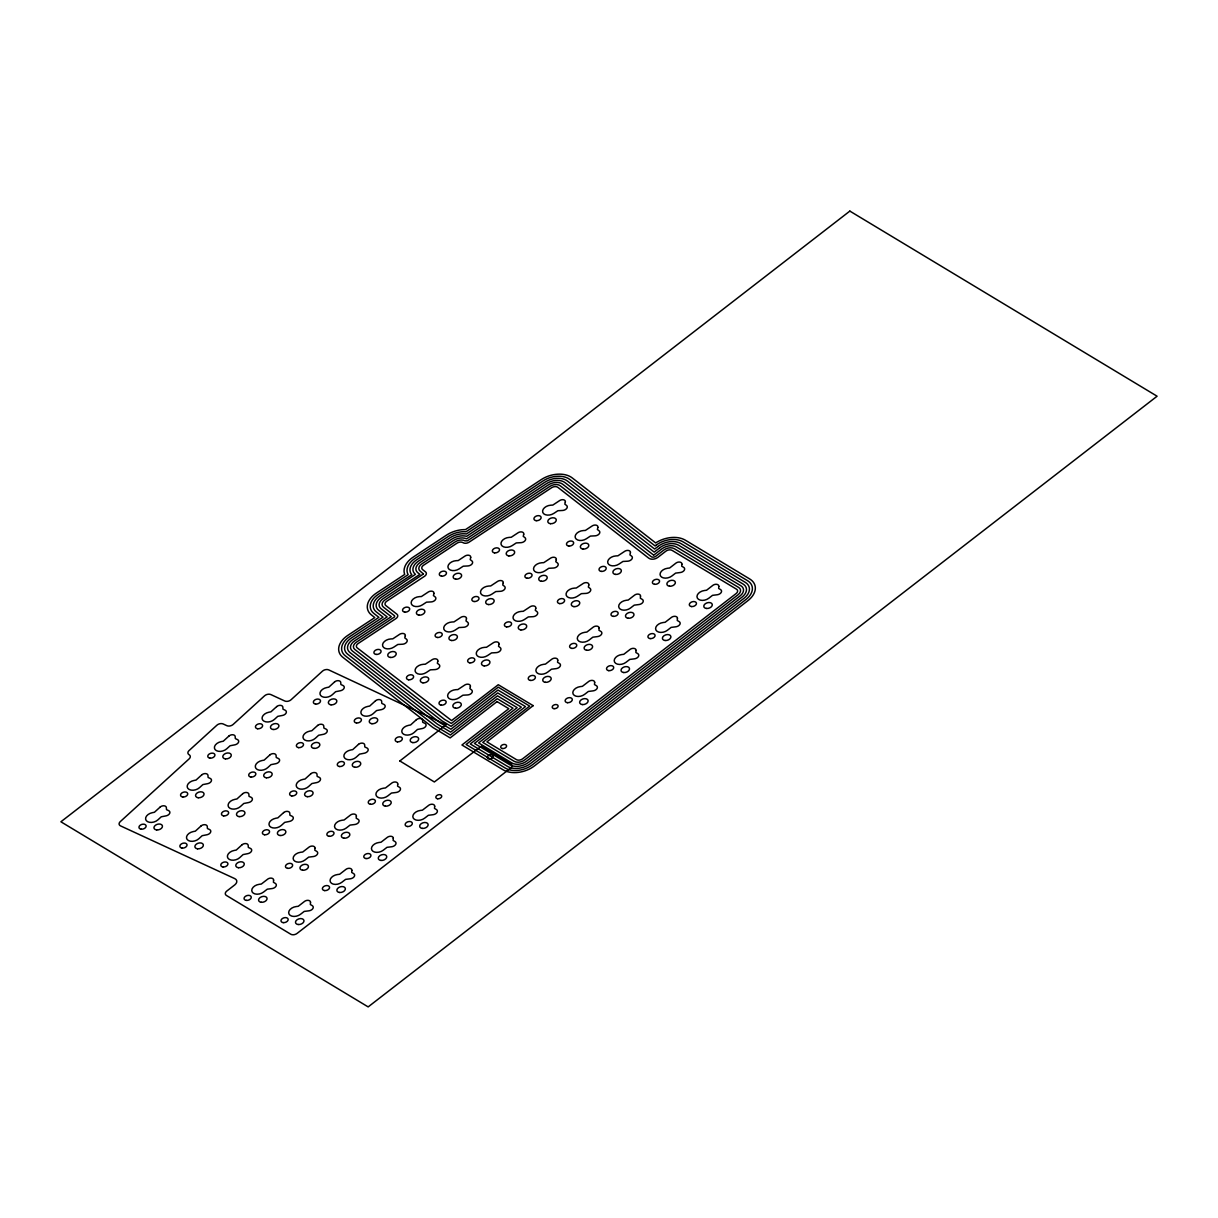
<?xml version="1.0" encoding="UTF-8"?>
<svg xmlns="http://www.w3.org/2000/svg" width="1218" height="1218" viewBox="0 0 1218 1218"><rect width="100%" height="100%" fill="white"/><g stroke="black" fill="none" stroke-linecap="round" stroke-linejoin="round"><path stroke-width="1.5" d="M653.899 555.043L661.892 548.846A10.597 6.912 -16.5 0 1 676.508 546.989L740.925 585.797A10.566 6.897 -16.5 0 1 740.087 595.906L526.557 761.189A10.566 6.897 -16.5 0 1 511.971 763.016L478.598 742.904L525.491 706.607L497.995 690.043L451.102 726.339L442.088 720.919L352.413 651.021A10.566 6.897 -16.5 0 1 354.727 640.79L391.267 616.673L381.051 608.711A10.566 6.897 -16.5 0 1 383.35 598.48L419.906 574.363L417.82 572.749A10.566 6.897 -16.5 0 1 420.119 562.518L453.568 540.457A10.566 6.882 -16.5 0 1 466.601 538.828L548.222 484.977A10.566 6.897 -16.5 0 1 562.64 484.185L653.548 555.043M423.438 573.967L385.086 599.835A7.552 4.918 -16.5 0 0 383.442 607.143L394.586 615.836L394.586 616.887L356.448 642.13A7.552 4.918 -16.5 0 0 354.803 649.453L444.387 719.275L451.345 723.462L498.238 687.165L529.647 706.09L482.754 742.386L514.179 761.311A7.552 4.918 -16.5 0 0 524.593 760.017L738.123 594.719A7.552 4.918 -16.5 0 0 738.732 587.502L674.315 548.694A7.582 4.933 -16.5 0 0 663.856 550.034L655.802 556.276A3.273 2.131 -16.5 0 1 651.143 556.596L560.25 485.769A7.552 4.918 -16.5 0 0 549.957 486.332L467.301 540.853L465.002 540.838A7.536 4.918 -16.5 0 0 455.304 541.797L421.854 563.858A7.552 4.918 -16.5 0 0 420.21 571.181L423.438 573.967M273.593 880.233L273.426 882.258L275.238 883.339A4.202 2.74 -16.5 0 1 275.907 886.369A4.202 2.74 -16.5 0 1 271.873 888.592L267.29 889.17L263.56 892.063A7.262 4.735 -16.5 0 1 252.141 891.911A7.262 4.735 -16.5 0 1 259.251 884.314L261.322 884.055L267.716 879.122A3.684 2.406 -16.5 0 1 271.66 878.178A3.684 2.406 -16.5 0 1 273.593 880.233M310.514 902.477L310.346 904.502L312.158 905.583A4.202 2.74 -16.5 0 1 312.813 908.613A4.202 2.74 -16.5 0 1 308.793 910.836L304.211 911.414L300.465 914.307A7.262 4.735 -16.5 0 1 289.062 914.155A7.262 4.735 -16.5 0 1 296.157 906.557L298.243 906.299L304.622 901.35A3.684 2.406 -16.5 0 1 308.58 900.422A3.684 2.406 -16.5 0 1 310.514 902.477M314.99 848.2L314.823 850.225L316.619 851.306A4.202 2.74 -16.5 0 1 317.289 854.336A4.202 2.74 -16.5 0 1 313.27 856.558L308.687 857.137L304.942 860.03A7.262 4.735 -16.5 0 1 293.538 859.878A7.262 4.735 -16.5 0 1 300.633 852.28L302.719 852.021L309.098 847.073A3.684 2.406 -16.5 0 1 313.056 846.145A3.684 2.406 -16.5 0 1 314.99 848.2M351.895 870.444L351.728 872.469L353.54 873.55A4.202 2.74 -16.5 0 1 354.21 876.579A4.202 2.74 -16.5 0 1 350.175 878.802L345.608 879.366L341.862 882.274A7.262 4.735 -16.5 0 1 330.443 882.121A7.262 4.735 -16.5 0 1 337.553 874.524L339.639 874.265L346.019 869.317A3.684 2.406 -16.5 0 1 349.962 868.388A3.684 2.406 -16.5 0 1 351.895 870.444M356.372 816.167L356.204 818.191L358.016 819.272A4.202 2.74 -16.5 0 1 358.671 822.302A4.202 2.74 -16.5 0 1 354.651 824.525L350.068 825.088L346.323 827.996A7.262 4.735 -16.5 0 1 334.92 827.844A7.262 4.735 -16.5 0 1 342.014 820.247L344.1 819.988L350.479 815.04A3.684 2.406 -16.5 0 1 354.438 814.111A3.684 2.406 -16.5 0 1 356.372 816.167M393.292 838.41L393.125 840.42L394.921 841.516A4.202 2.74 -16.5 0 1 395.591 844.531A4.202 2.74 -16.5 0 1 391.572 846.769L386.989 847.332L383.244 850.24A7.262 4.735 -16.5 0 1 371.84 850.088A7.262 4.735 -16.5 0 1 378.935 842.491L381.021 842.232L387.4 837.284A3.684 2.406 -16.5 0 1 391.359 836.355A3.684 2.406 -16.5 0 1 393.292 838.41M397.753 784.133L397.586 786.143L399.397 787.239A4.202 2.74 -16.5 0 1 400.067 790.254A4.202 2.74 -16.5 0 1 396.033 792.492L391.45 793.055L387.72 795.963A7.262 4.735 -16.5 0 1 376.301 795.811A7.262 4.735 -16.5 0 1 383.411 788.213L385.482 787.955L391.876 783.007A3.684 2.406 -16.5 0 1 395.82 782.063A3.684 2.406 -16.5 0 1 397.753 784.133M399.854 760.961L434.354 781.971L481.475 746.086L510.936 763.823A4.537 2.954 -16.5 0 1 510.57 768.162L297.04 933.445A4.537 2.954 -16.5 0 1 290.798 934.236L226.381 895.428A4.552 2.969 -16.5 0 1 226.776 891.074L234.891 884.786A6.288 4.096 -16.5 0 0 234.754 878.62L120.521 825.88A4.537 2.954 -16.5 0 1 120.247 821.648L189.155 758.844A4.537 2.954 -16.5 0 0 189.201 754.795L188.942 754.612A4.537 2.954 -16.5 0 1 189.034 750.592L216.926 725.182A4.537 2.954 -16.5 0 1 223.168 723.964L226.868 725.684A4.537 2.954 -16.5 0 0 233.125 724.466L264.595 695.783A4.537 2.954 -16.5 0 1 270.838 694.564L284.768 701.005A4.537 2.954 -16.5 0 0 291.026 699.787L322.496 671.118A4.537 2.954 -16.5 0 1 328.738 669.9L446.138 724.786L399.854 760.961M434.674 806.362L434.506 808.387L436.318 809.483A4.202 2.74 -16.5 0 1 436.973 812.497A4.202 2.74 -16.5 0 1 432.953 814.72L428.371 815.299L424.625 818.191A7.262 4.735 -16.5 0 1 413.222 818.054A7.262 4.735 -16.5 0 1 420.317 810.442L422.402 810.183L428.797 805.25A3.684 2.406 -16.5 0 1 432.74 804.306A3.684 2.406 -16.5 0 1 434.674 806.362M533.21 705.603L486.926 741.869L516.386 759.606A4.537 2.954 -16.5 0 0 522.629 758.829L736.159 593.531A4.537 2.954 -16.5 0 0 736.525 589.207L672.123 550.399A4.552 2.969 -16.5 0 0 665.835 551.206L657.72 557.479A6.288 4.096 -16.5 0 1 648.752 558.164L557.859 487.337A4.537 2.954 -16.5 0 0 551.678 487.672L469.037 542.193A4.537 2.954 -16.5 0 1 463.144 542.741L462.855 542.573A4.537 2.954 -16.5 0 0 457.024 543.152L423.59 565.213A4.537 2.954 -16.5 0 0 422.6 569.598L425.539 571.897A4.537 2.954 -16.5 0 1 424.549 576.281L386.822 601.174A4.537 2.954 -16.5 0 0 385.832 605.559L396.916 614.192A4.537 2.954 -16.5 0 1 395.926 618.592L358.183 643.485A4.537 2.954 -16.5 0 0 357.194 647.869L451.574 720.569L498.269 684.729L533.21 705.679M557.737 660.278L557.585 662.303L559.382 663.399A4.202 2.74 -16.5 0 1 560.052 666.413A4.202 2.74 -16.5 0 1 556.032 668.636L551.449 669.215L547.704 672.108A7.262 4.735 -16.5 0 1 536.285 671.971A7.262 4.735 -16.5 0 1 543.395 664.373L545.481 664.099L551.861 659.166A3.684 2.406 -16.5 0 1 555.819 658.222A3.684 2.406 -16.5 0 1 557.737 660.278M594.658 682.522L594.491 684.546L596.302 685.627A4.202 2.74 -16.5 0 1 596.972 688.657A4.202 2.74 -16.5 0 1 592.938 690.88L588.355 691.459L584.625 694.351A7.262 4.735 -16.5 0 1 573.206 694.199A7.262 4.735 -16.5 0 1 580.316 686.602L582.387 686.343L588.781 681.41A3.684 2.406 -16.5 0 1 592.724 680.466A3.684 2.406 -16.5 0 1 594.658 682.522M599.134 628.244L598.967 630.269L600.763 631.35A4.202 2.74 -16.5 0 1 601.433 634.38A4.202 2.74 -16.5 0 1 597.414 636.603L592.831 637.181L589.086 640.074A7.262 4.735 -16.5 0 1 577.682 639.922A7.262 4.735 -16.5 0 1 584.777 632.325L586.863 632.066L593.242 627.133A3.684 2.406 -16.5 0 1 597.201 626.189A3.684 2.406 -16.5 0 1 599.134 628.244M636.055 650.488L635.887 652.513L637.684 653.594A4.202 2.74 -16.5 0 1 638.354 656.624A4.202 2.74 -16.5 0 1 634.334 658.847L629.752 659.425L626.006 662.318A7.262 4.735 -16.5 0 1 614.603 662.166A7.262 4.735 -16.5 0 1 621.698 654.568L623.783 654.31L630.163 649.361A3.684 2.406 -16.5 0 1 634.121 648.433A3.684 2.406 -16.5 0 1 636.055 650.488M640.516 596.211L640.348 598.236L642.16 599.317A4.202 2.74 -16.5 0 1 642.83 602.347A4.202 2.74 -16.5 0 1 638.795 604.57L634.213 605.148L630.482 608.041A7.262 4.735 -16.5 0 1 619.064 607.889A7.262 4.735 -16.5 0 1 626.174 600.291L628.244 600.032L634.639 595.084A3.684 2.406 -16.5 0 1 638.582 594.156A3.684 2.406 -16.5 0 1 640.516 596.211M677.436 618.455L677.269 620.48L679.065 621.561A4.202 2.74 -16.5 0 1 679.735 624.59A4.202 2.74 -16.5 0 1 675.716 626.813L671.133 627.392L667.388 630.285A7.262 4.735 -16.5 0 1 655.984 630.132A7.262 4.735 -16.5 0 1 663.079 622.535L665.165 622.276L671.544 617.328A3.684 2.406 -16.5 0 1 675.503 616.399A3.684 2.406 -16.5 0 1 677.436 618.455M681.897 564.178L681.745 566.203L683.542 567.284A4.202 2.74 -16.5 0 1 684.212 570.313A4.202 2.74 -16.5 0 1 680.192 572.536L675.609 573.115L671.864 576.007A7.262 4.735 -16.5 0 1 660.445 575.855A7.262 4.735 -16.5 0 1 667.555 568.258L669.641 567.999L676.02 563.051A3.684 2.406 -16.5 0 1 679.979 562.122A3.684 2.406 -16.5 0 1 681.897 564.178M718.818 586.421L718.65 588.431L720.462 589.527A4.202 2.74 -16.5 0 1 721.132 592.542A4.202 2.74 -16.5 0 1 717.097 594.78L712.515 595.343L708.785 598.251A7.262 4.735 -16.5 0 1 697.366 598.099A7.262 4.735 -16.5 0 1 704.476 590.502L706.547 590.243L712.941 585.295A3.684 2.406 -16.5 0 1 716.884 584.366A3.684 2.406 -16.5 0 1 718.818 586.421M405.274 635.842L404.802 637.882L406.401 639.13A4.202 2.74 -16.5 0 1 406.599 642.251A4.202 2.74 -16.5 0 1 402.366 644.231L397.829 644.474L393.779 647.154A7.262 4.735 -16.5 0 1 382.726 646.179A7.262 4.735 -16.5 0 1 390.734 638.948L392.79 638.841L399.717 634.258A3.684 2.406 -16.5 0 1 403.691 633.604A3.684 2.406 -16.5 0 1 405.274 635.842M433.897 593.531L433.441 595.572L435.039 596.82A4.202 2.74 -16.5 0 1 435.237 599.956A4.202 2.74 -16.5 0 1 431.005 601.92L426.467 602.179L422.402 604.859A7.262 4.735 -16.5 0 1 411.349 603.869A7.262 4.735 -16.5 0 1 419.373 596.637L421.428 596.531L428.355 591.963A3.684 2.406 -16.5 0 1 432.329 591.293A3.684 2.406 -16.5 0 1 433.897 593.531M437.81 661.207L437.353 663.247L438.937 664.495A4.202 2.74 -16.5 0 1 439.15 667.616A4.202 2.74 -16.5 0 1 434.917 669.596L430.38 669.839L426.315 672.519A7.262 4.735 -16.5 0 1 415.262 671.544A7.262 4.735 -16.5 0 1 423.285 664.312L425.341 664.206L432.268 659.623A3.684 2.406 -16.5 0 1 436.242 658.968A3.684 2.406 -16.5 0 1 437.81 661.207M470.666 557.57L470.209 559.61L471.808 560.859A4.202 2.74 -16.5 0 1 472.005 563.98A4.202 2.74 -16.5 0 1 467.773 565.959L463.236 566.203L459.171 568.882A7.262 4.735 -16.5 0 1 448.117 567.908A7.262 4.735 -16.5 0 1 456.141 560.676L458.196 560.569L465.124 555.987A3.684 2.406 -16.5 0 1 469.097 555.332A3.684 2.406 -16.5 0 1 470.666 557.57M466.448 618.896L465.992 620.936L467.575 622.185A4.202 2.74 -16.5 0 1 467.773 625.306A4.202 2.74 -16.5 0 1 463.54 627.285L459.019 627.544L454.953 630.224A7.262 4.735 -16.5 0 1 443.9 629.234A7.262 4.735 -16.5 0 1 451.908 622.002L453.979 621.896L460.906 617.328A3.684 2.406 -16.5 0 1 464.88 616.658A3.684 2.406 -16.5 0 1 466.448 618.896M470.361 686.571L469.904 688.612L471.488 689.86A4.202 2.74 -16.5 0 1 471.686 692.981A4.202 2.74 -16.5 0 1 467.453 694.96L462.931 695.204L458.866 697.884A7.262 4.735 -16.5 0 1 447.813 696.909A7.262 4.735 -16.5 0 1 455.821 689.677L457.892 689.571L464.819 684.988A3.684 2.406 -16.5 0 1 468.793 684.333A3.684 2.406 -16.5 0 1 470.361 686.571M503.217 582.935L502.76 584.975L504.343 586.223A4.202 2.74 -16.5 0 1 504.541 589.345A4.202 2.74 -16.5 0 1 500.309 591.324L495.787 591.567L491.722 594.247A7.262 4.735 -16.5 0 1 480.668 593.273A7.262 4.735 -16.5 0 1 488.677 586.041L490.747 585.934L497.675 581.351A3.684 2.406 -16.5 0 1 501.649 580.697A3.684 2.406 -16.5 0 1 503.217 582.935M498.999 644.261L498.527 646.301L500.126 647.55A4.202 2.74 -16.5 0 1 500.324 650.671A4.202 2.74 -16.5 0 1 496.091 652.65L491.554 652.909L487.489 655.589A7.262 4.735 -16.5 0 1 476.451 654.599A7.262 4.735 -16.5 0 1 484.459 647.367L486.515 647.26L493.442 642.693A3.684 2.406 -16.5 0 1 497.416 642.023A3.684 2.406 -16.5 0 1 498.999 644.261M523.71 534.276L523.253 536.331L524.836 537.564A4.202 2.74 -16.5 0 1 525.049 540.701A4.202 2.74 -16.5 0 1 520.802 542.68L516.28 542.923L512.215 545.603A7.262 4.735 -16.5 0 1 501.161 544.613A7.262 4.735 -16.5 0 1 509.185 537.397L511.24 537.275L518.168 532.708A3.684 2.406 -16.5 0 1 522.141 532.038A3.684 2.406 -16.5 0 1 523.71 534.276M535.768 608.3L535.296 610.34L536.894 611.588A4.202 2.74 -16.5 0 1 537.092 614.709A4.202 2.74 -16.5 0 1 532.86 616.689L528.323 616.932L524.273 619.612A7.262 4.735 -16.5 0 1 513.22 618.637A7.262 4.735 -16.5 0 1 521.228 611.406L523.283 611.299L530.211 606.716A3.684 2.406 -16.5 0 1 534.184 606.062A3.684 2.406 -16.5 0 1 535.768 608.3M565.319 502.075L564.847 504.13L566.446 505.363A4.202 2.74 -16.5 0 1 566.644 508.5A4.202 2.74 -16.5 0 1 562.411 510.479L557.874 510.723L553.809 513.402A7.262 4.735 -16.5 0 1 542.771 512.413A7.262 4.735 -16.5 0 1 550.78 505.196L552.835 505.074L559.762 500.507A3.684 2.406 -16.5 0 1 563.736 499.837A3.684 2.406 -16.5 0 1 565.319 502.075M556.261 559.641L555.804 561.696L557.387 562.929A4.202 2.74 -16.5 0 1 557.585 566.066A4.202 2.74 -16.5 0 1 553.353 568.045L548.816 568.288L544.766 570.968A7.262 4.735 -16.5 0 1 533.712 569.978A7.262 4.735 -16.5 0 1 541.721 562.762L543.791 562.64L550.719 558.072A3.684 2.406 -16.5 0 1 554.692 557.402A3.684 2.406 -16.5 0 1 556.261 559.641M597.855 527.44L597.399 529.495L598.982 530.728A4.202 2.74 -16.5 0 1 599.195 533.865A4.202 2.74 -16.5 0 1 594.947 535.844L590.426 536.087L586.36 538.767A7.262 4.735 -16.5 0 1 575.307 537.777A7.262 4.735 -16.5 0 1 583.331 530.561L585.386 530.439L592.313 525.871A3.684 2.406 -16.5 0 1 596.287 525.202A3.684 2.406 -16.5 0 1 597.855 527.44M588.796 585.005L588.34 587.061L589.938 588.294A4.202 2.74 -16.5 0 1 590.136 591.43A4.202 2.74 -16.5 0 1 585.904 593.41L581.367 593.653L577.302 596.333A7.262 4.735 -16.5 0 1 566.248 595.343A7.262 4.735 -16.5 0 1 574.272 588.127L576.327 588.005L583.255 583.437A3.684 2.406 -16.5 0 1 587.228 582.767A3.684 2.406 -16.5 0 1 588.796 585.005M630.406 552.805L629.934 554.86L631.533 556.093A4.202 2.74 -16.5 0 1 631.731 559.229A4.202 2.74 -16.5 0 1 627.498 561.209L622.961 561.452L618.911 564.132A7.262 4.735 -16.5 0 1 607.858 563.142A7.262 4.735 -16.5 0 1 615.866 555.926L617.922 555.804L624.849 551.236A3.684 2.406 -16.5 0 1 628.823 550.566A3.684 2.406 -16.5 0 1 630.406 552.805M229.03 735.961L223.244 741.229L221.158 741.64A7.262 4.735 -16.5 0 0 215.053 749.527A7.262 4.735 -16.5 0 0 226.7 748.842L230.08 745.751L234.663 744.868A4.202 2.74 -16.5 0 0 238.439 742.401A4.202 2.74 -16.5 0 0 237.312 739.524L235.318 738.595L235.181 736.631A3.684 2.406 -16.5 0 0 232.912 734.774A3.684 2.406 -16.5 0 0 229.03 735.961M160.213 807.016L154.427 812.269L152.341 812.68A7.262 4.735 -16.5 0 0 146.236 820.567A7.262 4.735 -16.5 0 0 157.883 819.881L161.263 816.791L165.846 815.908A4.202 2.74 -16.5 0 0 169.622 813.457A4.202 2.74 -16.5 0 0 168.495 810.564L166.501 809.635L166.364 807.671A3.684 2.406 -16.5 0 0 164.095 805.814A3.684 2.406 -16.5 0 0 160.213 807.016M201.807 774.815L196.037 780.068L193.951 780.479A7.262 4.735 -16.5 0 0 187.831 788.366A7.262 4.735 -16.5 0 0 199.478 787.681L202.873 784.59L207.456 783.707A4.202 2.74 -16.5 0 0 211.232 781.256A4.202 2.74 -16.5 0 0 210.09 778.363L208.095 777.434L207.973 775.47A3.684 2.406 -16.5 0 0 205.69 773.613A3.684 2.406 -16.5 0 0 201.807 774.815M276.699 706.577L270.914 711.83L268.828 712.241A7.262 4.735 -16.5 0 0 262.723 720.127A7.262 4.735 -16.5 0 0 274.37 719.442L277.75 716.351L282.348 715.468A4.202 2.74 -16.5 0 0 286.108 713.017A4.202 2.74 -16.5 0 0 284.982 710.124L282.987 709.196L282.85 707.232A3.684 2.406 -16.5 0 0 280.582 705.374A3.684 2.406 -16.5 0 0 276.699 706.577M334.6 681.897L328.814 687.165L326.728 687.561A7.262 4.735 -16.5 0 0 320.623 695.463A7.262 4.735 -16.5 0 0 332.27 694.762L335.65 691.687L340.233 690.789A4.202 2.74 -16.5 0 0 344.009 688.337A4.202 2.74 -16.5 0 0 342.882 685.445L340.888 684.531L340.751 682.552A3.684 2.406 -16.5 0 0 338.482 680.695A3.684 2.406 -16.5 0 0 334.6 681.897M269.939 754.856L264.154 760.123L262.068 760.519A7.262 4.735 -16.5 0 0 255.963 768.421A7.262 4.735 -16.5 0 0 267.61 767.736L270.99 764.645L275.572 763.747A4.202 2.74 -16.5 0 0 279.348 761.296A4.202 2.74 -16.5 0 0 278.222 758.418L276.227 757.489L276.09 755.51A3.684 2.406 -16.5 0 0 273.822 753.653A3.684 2.406 -16.5 0 0 269.939 754.856M201.122 825.895L195.337 831.163L193.251 831.574A7.262 4.735 -16.5 0 0 187.146 839.461A7.262 4.735 -16.5 0 0 198.793 838.776L202.173 835.685L206.756 834.802A4.202 2.74 -16.5 0 0 210.531 832.336A4.202 2.74 -16.5 0 0 209.405 829.458L207.41 828.529L207.273 826.565A3.684 2.406 -16.5 0 0 205.005 824.708A3.684 2.406 -16.5 0 0 201.122 825.895M242.717 793.694L236.947 798.962L234.861 799.373A7.262 4.735 -16.5 0 0 228.74 807.26A7.262 4.735 -16.5 0 0 240.388 806.575L243.783 803.484L248.365 802.601A4.202 2.74 -16.5 0 0 252.141 800.135A4.202 2.74 -16.5 0 0 251.015 797.257L249.005 796.328L248.883 794.364A3.684 2.406 -16.5 0 0 246.599 792.507A3.684 2.406 -16.5 0 0 242.717 793.694M317.609 725.456L311.823 730.724L309.737 731.135A7.262 4.735 -16.5 0 0 303.632 739.021A7.262 4.735 -16.5 0 0 315.279 738.336L318.659 735.246L323.257 734.363A4.202 2.74 -16.5 0 0 327.018 731.896A4.202 2.74 -16.5 0 0 325.891 729.019L323.897 728.09L323.76 726.111A3.684 2.406 -16.5 0 0 321.491 724.268A3.684 2.406 -16.5 0 0 317.609 725.456M375.509 700.792L369.724 706.044L367.638 706.455A7.262 4.735 -16.5 0 0 361.533 714.342A7.262 4.735 -16.5 0 0 373.18 713.657L376.56 710.566L381.143 709.683A4.202 2.74 -16.5 0 0 384.918 707.232A4.202 2.74 -16.5 0 0 383.792 704.339L381.797 703.41L381.66 701.446A3.684 2.406 -16.5 0 0 379.392 699.589A3.684 2.406 -16.5 0 0 375.509 700.792M310.849 773.75L305.063 779.018L302.978 779.413A7.262 4.735 -16.5 0 0 296.872 787.315A7.262 4.735 -16.5 0 0 308.519 786.615L311.899 783.539L316.482 782.641A4.202 2.74 -16.5 0 0 320.258 780.19A4.202 2.74 -16.5 0 0 319.131 777.297L317.137 776.384L317 774.404A3.684 2.406 -16.5 0 0 314.731 772.547A3.684 2.406 -16.5 0 0 310.849 773.75M242.032 844.79L236.246 850.057L234.161 850.453A7.262 4.735 -16.5 0 0 228.055 858.355A7.262 4.735 -16.5 0 0 239.702 857.67L243.082 854.579L247.665 853.681A4.202 2.74 -16.5 0 0 251.441 851.23A4.202 2.74 -16.5 0 0 250.314 848.352L248.32 847.423L248.183 845.444A3.684 2.406 -16.5 0 0 245.914 843.587A3.684 2.406 -16.5 0 0 242.032 844.79M283.627 812.589L277.856 817.857L275.77 818.252A7.262 4.735 -16.5 0 0 269.65 826.154A7.262 4.735 -16.5 0 0 281.297 825.469L284.692 822.378L289.275 821.48A4.202 2.74 -16.5 0 0 293.051 819.029A4.202 2.74 -16.5 0 0 291.924 816.151L289.914 815.223L289.793 813.243A3.684 2.406 -16.5 0 0 287.509 811.386A3.684 2.406 -16.5 0 0 283.627 812.589M358.518 744.35L352.733 749.618L350.647 750.014A7.262 4.735 -16.5 0 0 344.542 757.916A7.262 4.735 -16.5 0 0 356.189 757.215L359.569 754.14L364.167 753.242A4.202 2.74 -16.5 0 0 367.927 750.79A4.202 2.74 -16.5 0 0 366.801 747.898L364.806 746.984L364.684 745.005A3.684 2.406 -16.5 0 0 362.401 743.147A3.684 2.406 -16.5 0 0 358.518 744.35M416.419 719.671L410.633 724.938L408.548 725.349A7.262 4.735 -16.5 0 0 402.442 733.236A7.262 4.735 -16.5 0 0 414.09 732.551L417.469 729.46L422.052 728.577A4.202 2.74 -16.5 0 0 425.828 726.111A4.202 2.74 -16.5 0 0 424.701 723.233L422.707 722.304L422.57 720.325A3.684 2.406 -16.5 0 0 420.301 718.483A3.684 2.406 -16.5 0 0 416.419 719.671M849.844 211.095L60.9 821.785L368.156 1006.905L1157.1 396.215L849.844 211.095M655.984 545.314L655.147 545.969L569.811 479.466A19.64 12.804 -16.5 0 0 543.03 480.927L465.992 531.764A19.64 12.804 -16.5 0 0 448.376 536.407L414.927 558.468A19.64 12.804 -16.5 0 0 408.152 574.652L378.159 594.43A19.64 12.804 -16.5 0 0 373.88 613.446L378.905 617.359L349.536 636.74A19.64 12.804 -16.5 0 0 345.257 655.756L435.191 725.852L450.386 735.002L497.279 698.706L512.991 708.176L466.098 744.472L505.379 768.132A19.64 12.804 -16.5 0 0 532.449 764.737L745.979 599.454A19.64 12.804 -16.5 0 0 747.532 580.681L683.1 541.858A19.655 12.819 -16.5 0 0 655.969 545.299M657.964 546.486L654.675 549.044L567.421 481.034A16.61 10.84 -16.5 0 0 544.766 482.282L466.403 533.971L464.971 533.819A16.626 10.84 -16.5 0 0 450.097 537.747L416.663 559.808A16.61 10.84 -16.5 0 0 411.806 574.729L379.894 595.785A16.61 10.84 -16.5 0 0 376.271 611.862L383.031 617.13L351.256 638.08A16.61 10.84 -16.5 0 0 347.648 654.173L437.49 724.208L450.63 732.125L497.523 695.828L517.163 707.658L470.27 743.954L507.571 766.426A16.61 10.84 -16.5 0 0 530.485 763.564L744.015 598.266A16.61 10.84 -16.5 0 0 745.325 582.387L680.908 543.578A16.641 10.855 -16.5 0 0 657.948 546.486M659.928 547.674L654.203 552.104L565.03 482.617A13.596 8.861 -16.5 0 0 546.486 483.637L466.631 536.316A13.581 8.861 -16.5 0 0 451.832 539.102L418.398 561.163A13.596 8.861 -16.5 0 0 415.429 574.333L381.63 597.125A13.596 8.861 -16.5 0 0 378.661 610.294L387.141 616.902L352.992 639.435A13.596 8.861 -16.5 0 0 350.038 652.604L439.789 722.563L450.873 729.232L497.751 692.935L521.319 707.125L474.426 743.422L509.779 764.721A13.596 8.861 -16.5 0 0 528.521 762.377L742.051 597.079A13.596 8.861 -16.5 0 0 743.132 584.092L678.7 545.283A13.611 8.876 -16.5 0 0 659.912 547.658M497.051 701.598L450.158 737.895L432.892 727.496L342.867 657.324A22.655 14.768 -16.5 0 1 347.8 635.385L374.794 617.587L371.505 615.014A22.655 14.768 -16.5 0 1 376.423 593.075L404.711 574.424A22.655 14.768 -16.5 0 1 413.206 557.113L446.641 535.052A22.67 14.783 -16.5 0 1 464.028 529.617L465.459 529.617L541.294 479.587A22.655 14.768 -16.5 0 1 572.201 477.882L655.665 542.939L657.141 542.025A22.716 14.814 -16.5 0 1 685.292 540.153L749.725 578.976A22.655 14.768 -16.5 0 1 747.943 600.626L534.413 765.924A22.655 14.768 -16.5 0 1 503.171 769.837L461.942 744.99L508.819 708.693L497.051 701.598M554.068 708.663A3.015 1.964 -16.5 0 0 558.088 705.846A3.015 1.964 -16.5 0 0 553.337 705.329A3.015 1.964 -16.5 0 0 554.068 708.663M455.517 708.191A4.354 2.832 -16.5 0 0 461.287 704.126A4.354 2.832 -16.5 0 0 454.451 703.38A4.354 2.832 -16.5 0 0 455.517 708.191M654.629 584.32A3.684 2.406 -16.5 0 0 659.532 580.879A3.684 2.406 -16.5 0 0 653.731 580.255A3.684 2.406 -16.5 0 0 654.629 584.32M669.565 586.223A4.354 2.832 -16.5 0 0 675.335 582.158A4.354 2.832 -16.5 0 0 668.499 581.412A4.354 2.832 -16.5 0 0 669.565 586.223M613.248 616.369A3.684 2.406 -16.5 0 0 618.135 612.928A3.684 2.406 -16.5 0 0 612.349 612.289A3.684 2.406 -16.5 0 0 613.248 616.369M628.168 618.257A4.354 2.832 -16.5 0 0 633.954 614.192A4.354 2.832 -16.5 0 0 627.118 613.446A4.354 2.832 -16.5 0 0 628.168 618.257M571.851 648.402A3.684 2.406 -16.5 0 0 576.753 644.961A3.684 2.406 -16.5 0 0 570.968 644.322A3.684 2.406 -16.5 0 0 571.851 648.402M586.787 650.29A4.354 2.832 -16.5 0 0 592.572 646.225A4.354 2.832 -16.5 0 0 585.736 645.479A4.354 2.832 -16.5 0 0 586.787 650.29M530.469 680.436A3.684 2.406 -16.5 0 0 535.372 676.995A3.684 2.406 -16.5 0 0 529.571 676.371A3.684 2.406 -16.5 0 0 530.469 680.436M545.405 682.324A4.354 2.832 -16.5 0 0 551.175 678.259A4.354 2.832 -16.5 0 0 544.339 677.528A4.354 2.832 -16.5 0 0 545.405 682.324M691.55 606.564A3.684 2.406 -16.5 0 0 696.437 603.123A3.684 2.406 -16.5 0 0 690.652 602.499A3.684 2.406 -16.5 0 0 691.55 606.564M706.47 608.467A4.354 2.832 -16.5 0 0 712.256 604.402A4.354 2.832 -16.5 0 0 705.42 603.656A4.354 2.832 -16.5 0 0 706.47 608.467M650.168 638.597A3.684 2.406 -16.5 0 0 655.056 635.157A3.684 2.406 -16.5 0 0 649.27 634.532A3.684 2.406 -16.5 0 0 650.168 638.597M665.089 640.501A4.354 2.832 -16.5 0 0 670.874 636.435A4.354 2.832 -16.5 0 0 664.038 635.689A4.354 2.832 -16.5 0 0 665.089 640.501M608.772 670.646A3.684 2.406 -16.5 0 0 613.674 667.205A3.684 2.406 -16.5 0 0 607.889 666.566A3.684 2.406 -16.5 0 0 608.772 670.646M623.707 672.534A4.354 2.832 -16.5 0 0 629.478 668.469A4.354 2.832 -16.5 0 0 622.642 667.723A4.354 2.832 -16.5 0 0 623.707 672.534M567.39 702.679A3.684 2.406 -16.5 0 0 572.277 699.239A3.684 2.406 -16.5 0 0 566.492 698.599A3.684 2.406 -16.5 0 0 567.39 702.679M582.311 704.567A4.354 2.832 -16.5 0 0 588.096 700.502A4.354 2.832 -16.5 0 0 581.26 699.756A4.354 2.832 -16.5 0 0 582.311 704.567M156.635 829.945A4.354 2.832 -16.5 0 0 162.42 825.88A4.354 2.832 -16.5 0 0 155.584 825.134A4.354 2.832 -16.5 0 0 156.635 829.945M141.212 829.199A3.684 2.406 -16.5 0 0 146.099 825.758A3.684 2.406 -16.5 0 0 140.314 825.119A3.684 2.406 -16.5 0 0 141.212 829.199M422.326 828.407A4.354 2.832 -16.5 0 0 428.112 824.342A4.354 2.832 -16.5 0 0 421.276 823.612A4.354 2.832 -16.5 0 0 422.326 828.407M407.406 826.52A3.684 2.406 -16.5 0 0 412.293 823.079A3.684 2.406 -16.5 0 0 406.507 822.455A3.684 2.406 -16.5 0 0 407.406 826.52M380.945 860.441A4.354 2.832 -16.5 0 0 386.715 856.391A4.354 2.832 -16.5 0 0 379.879 855.645A4.354 2.832 -16.5 0 0 380.945 860.441M366.009 858.553A3.684 2.406 -16.5 0 0 370.911 855.112A3.684 2.406 -16.5 0 0 365.126 854.488A3.684 2.406 -16.5 0 0 366.009 858.553M339.548 892.49A4.354 2.832 -16.5 0 0 345.333 888.424A4.354 2.832 -16.5 0 0 338.497 887.678A4.354 2.832 -16.5 0 0 339.548 892.49M324.627 890.586A3.684 2.406 -16.5 0 0 329.53 887.146A3.684 2.406 -16.5 0 0 323.729 886.521A3.684 2.406 -16.5 0 0 324.627 890.586M298.166 924.523A4.354 2.832 -16.5 0 0 303.952 920.458A4.354 2.832 -16.5 0 0 297.116 919.712A4.354 2.832 -16.5 0 0 298.166 924.523M283.246 922.635A3.684 2.406 -16.5 0 0 288.133 919.179A3.684 2.406 -16.5 0 0 282.348 918.555A3.684 2.406 -16.5 0 0 283.246 922.635M385.406 806.164A4.354 2.832 -16.5 0 0 391.191 802.114A4.354 2.832 -16.5 0 0 384.355 801.368A4.354 2.832 -16.5 0 0 385.406 806.164M370.485 804.276A3.684 2.406 -16.5 0 0 375.388 800.835A3.684 2.406 -16.5 0 0 369.587 800.211A3.684 2.406 -16.5 0 0 370.485 804.276M344.024 838.212A4.354 2.832 -16.5 0 0 349.81 834.147A4.354 2.832 -16.5 0 0 342.974 833.401A4.354 2.832 -16.5 0 0 344.024 838.212M329.104 836.309A3.684 2.406 -16.5 0 0 333.991 832.868A3.684 2.406 -16.5 0 0 328.205 832.244A3.684 2.406 -16.5 0 0 329.104 836.309M302.643 870.246A4.354 2.832 -16.5 0 0 308.413 866.181A4.354 2.832 -16.5 0 0 301.577 865.435A4.354 2.832 -16.5 0 0 302.643 870.246M287.707 868.358A3.684 2.406 -16.5 0 0 292.609 864.902A3.684 2.406 -16.5 0 0 286.824 864.278A3.684 2.406 -16.5 0 0 287.707 868.358M261.246 902.279A4.354 2.832 -16.5 0 0 267.031 898.214A4.354 2.832 -16.5 0 0 260.195 897.468A4.354 2.832 -16.5 0 0 261.246 902.279M246.325 900.391A3.684 2.406 -16.5 0 0 251.228 896.95A3.684 2.406 -16.5 0 0 245.427 896.311A3.684 2.406 -16.5 0 0 246.325 900.391M412.841 742.599A4.354 2.832 -16.5 0 0 418.627 738.534A4.354 2.832 -16.5 0 0 411.791 737.803A4.354 2.832 -16.5 0 0 412.841 742.599M397.418 741.853A3.684 2.406 -16.5 0 0 402.305 738.413A3.684 2.406 -16.5 0 0 396.52 737.788A3.684 2.406 -16.5 0 0 397.418 741.853M354.94 767.279A4.354 2.832 -16.5 0 0 360.726 763.214A4.354 2.832 -16.5 0 0 353.89 762.468A4.354 2.832 -16.5 0 0 354.94 767.279M339.517 766.533A3.684 2.406 -16.5 0 0 344.405 763.092A3.684 2.406 -16.5 0 0 338.619 762.468A3.684 2.406 -16.5 0 0 339.517 766.533M307.271 796.679A4.354 2.832 -16.5 0 0 313.056 792.614A4.354 2.832 -16.5 0 0 306.22 791.867A4.354 2.832 -16.5 0 0 307.271 796.679M291.848 795.933A3.684 2.406 -16.5 0 0 296.735 792.492A3.684 2.406 -16.5 0 0 290.95 791.867A3.684 2.406 -16.5 0 0 291.848 795.933M280.064 835.518A4.354 2.832 -16.5 0 0 285.834 831.452A4.354 2.832 -16.5 0 0 278.998 830.706A4.354 2.832 -16.5 0 0 280.064 835.518M264.626 834.772A3.684 2.406 -16.5 0 0 269.528 831.331A3.684 2.406 -16.5 0 0 263.727 830.706A3.684 2.406 -16.5 0 0 264.626 834.772M238.454 867.718A4.354 2.832 -16.5 0 0 244.239 863.653A4.354 2.832 -16.5 0 0 237.403 862.907A4.354 2.832 -16.5 0 0 238.454 867.718M223.031 866.972A3.684 2.406 -16.5 0 0 227.918 863.532A3.684 2.406 -16.5 0 0 222.133 862.907A3.684 2.406 -16.5 0 0 223.031 866.972M371.932 723.72A4.354 2.832 -16.5 0 0 377.717 719.655A4.354 2.832 -16.5 0 0 370.881 718.909A4.354 2.832 -16.5 0 0 371.932 723.72M356.509 722.974A3.684 2.406 -16.5 0 0 361.396 719.534A3.684 2.406 -16.5 0 0 355.61 718.894A3.684 2.406 -16.5 0 0 356.509 722.974M314.031 748.385A4.354 2.832 -16.5 0 0 319.816 744.32A4.354 2.832 -16.5 0 0 312.98 743.574A4.354 2.832 -16.5 0 0 314.031 748.385M298.608 747.639A3.684 2.406 -16.5 0 0 303.495 744.198A3.684 2.406 -16.5 0 0 297.71 743.574A3.684 2.406 -16.5 0 0 298.608 747.639M266.361 777.784A4.354 2.832 -16.5 0 0 272.147 773.719A4.354 2.832 -16.5 0 0 265.311 772.973A4.354 2.832 -16.5 0 0 266.361 777.784M250.938 777.038A3.684 2.406 -16.5 0 0 255.826 773.597A3.684 2.406 -16.5 0 0 250.04 772.973A3.684 2.406 -16.5 0 0 250.938 777.038M239.154 816.623A4.354 2.832 -16.5 0 0 244.925 812.558A4.354 2.832 -16.5 0 0 238.089 811.827A4.354 2.832 -16.5 0 0 239.154 816.623M223.716 815.893A3.684 2.406 -16.5 0 0 228.619 812.436A3.684 2.406 -16.5 0 0 222.818 811.812A3.684 2.406 -16.5 0 0 223.716 815.893M197.544 848.824A4.354 2.832 -16.5 0 0 203.33 844.759A4.354 2.832 -16.5 0 0 196.494 844.028A4.354 2.832 -16.5 0 0 197.544 848.824M182.121 848.093A3.684 2.406 -16.5 0 0 187.009 844.637A3.684 2.406 -16.5 0 0 181.223 844.013A3.684 2.406 -16.5 0 0 182.121 848.093M331.022 704.826A4.354 2.832 -16.5 0 0 336.807 700.761A4.354 2.832 -16.5 0 0 329.971 700.015A4.354 2.832 -16.5 0 0 331.022 704.826M315.599 704.08A3.684 2.406 -16.5 0 0 320.486 700.639A3.684 2.406 -16.5 0 0 314.701 700.015A3.684 2.406 -16.5 0 0 315.599 704.08M273.121 729.491A4.354 2.832 -16.5 0 0 278.907 725.441A4.354 2.832 -16.5 0 0 272.071 724.695A4.354 2.832 -16.5 0 0 273.121 729.491M257.698 728.76A3.684 2.406 -16.5 0 0 262.586 725.319A3.684 2.406 -16.5 0 0 256.8 724.68A3.684 2.406 -16.5 0 0 257.698 728.76M225.452 758.89A4.354 2.832 -16.5 0 0 231.237 754.825A4.354 2.832 -16.5 0 0 224.401 754.094A4.354 2.832 -16.5 0 0 225.452 758.89M210.029 758.159A3.684 2.406 -16.5 0 0 214.916 754.718A3.684 2.406 -16.5 0 0 209.131 754.079A3.684 2.406 -16.5 0 0 210.029 758.159M198.245 797.744A4.354 2.832 -16.5 0 0 204.015 793.679A4.354 2.832 -16.5 0 0 197.179 792.933A4.354 2.832 -16.5 0 0 198.245 797.744M182.807 796.998A3.684 2.406 -16.5 0 0 187.709 793.557A3.684 2.406 -16.5 0 0 181.908 792.918A3.684 2.406 -16.5 0 0 182.807 796.998M489.179 758.89A3.015 1.964 -16.5 0 0 493.199 756.073A3.015 1.964 -16.5 0 0 488.448 755.556A3.015 1.964 -16.5 0 0 489.179 758.89M437.673 798.764A3.015 1.964 -16.5 0 0 441.692 795.948A3.015 1.964 -16.5 0 0 436.942 795.43A3.015 1.964 -16.5 0 0 437.673 798.764M502.562 748.537A3.015 1.964 -16.5 0 0 506.566 745.721A3.015 1.964 -16.5 0 0 501.831 745.203A3.015 1.964 -16.5 0 0 502.562 748.537M441.236 705.161A3.684 2.406 -16.5 0 0 446.138 701.72A3.684 2.406 -16.5 0 0 440.353 701.096A3.684 2.406 -16.5 0 0 441.236 705.161M408.7 679.796A3.684 2.406 -16.5 0 0 413.587 676.355A3.684 2.406 -16.5 0 0 407.802 675.731A3.684 2.406 -16.5 0 0 408.7 679.796M441.555 576.16A3.684 2.406 -16.5 0 0 446.443 572.719A3.684 2.406 -16.5 0 0 440.657 572.079A3.684 2.406 -16.5 0 0 441.555 576.16M404.787 612.121A3.684 2.406 -16.5 0 0 409.674 608.68A3.684 2.406 -16.5 0 0 403.889 608.056A3.684 2.406 -16.5 0 0 404.787 612.121M437.323 637.486A3.684 2.406 -16.5 0 0 442.225 634.045A3.684 2.406 -16.5 0 0 436.44 633.421A3.684 2.406 -16.5 0 0 437.323 637.486M451.604 640.516A4.354 2.832 -16.5 0 0 457.374 636.451A4.354 2.832 -16.5 0 0 450.538 635.705A4.354 2.832 -16.5 0 0 451.604 640.516M422.966 682.826A4.354 2.832 -16.5 0 0 428.736 678.761A4.354 2.832 -16.5 0 0 421.915 678.015A4.354 2.832 -16.5 0 0 422.966 682.826M469.874 662.851A3.684 2.406 -16.5 0 0 474.776 659.41A3.684 2.406 -16.5 0 0 468.976 658.786A3.684 2.406 -16.5 0 0 469.874 662.851M484.14 665.881A4.354 2.832 -16.5 0 0 489.925 661.816A4.354 2.832 -16.5 0 0 483.089 661.069A4.354 2.832 -16.5 0 0 484.14 665.881M550.46 523.694A4.354 2.832 -16.5 0 0 556.245 519.644A4.354 2.832 -16.5 0 0 549.409 518.898A4.354 2.832 -16.5 0 0 550.46 523.694M494.599 552.881A3.684 2.406 -16.5 0 0 499.487 549.44A3.684 2.406 -16.5 0 0 493.701 548.8A3.684 2.406 -16.5 0 0 494.599 552.881M508.865 555.91A4.354 2.832 -16.5 0 0 514.635 551.845A4.354 2.832 -16.5 0 0 507.815 551.099A4.354 2.832 -16.5 0 0 508.865 555.91M455.821 579.189A4.354 2.832 -16.5 0 0 461.607 575.124A4.354 2.832 -16.5 0 0 454.771 574.378A4.354 2.832 -16.5 0 0 455.821 579.189M419.053 615.151A4.354 2.832 -16.5 0 0 424.838 611.086A4.354 2.832 -16.5 0 0 418.002 610.34A4.354 2.832 -16.5 0 0 419.053 615.151M390.415 657.461A4.354 2.832 -16.5 0 0 396.2 653.396A4.354 2.832 -16.5 0 0 389.364 652.65A4.354 2.832 -16.5 0 0 390.415 657.461M568.745 546.045A3.684 2.406 -16.5 0 0 573.632 542.589A3.684 2.406 -16.5 0 0 567.847 541.964A3.684 2.406 -16.5 0 0 568.745 546.045M583.011 549.059A4.354 2.832 -16.5 0 0 588.781 545.009A4.354 2.832 -16.5 0 0 581.945 544.263A4.354 2.832 -16.5 0 0 583.011 549.059M527.135 578.245A3.684 2.406 -16.5 0 0 532.038 574.789A3.684 2.406 -16.5 0 0 526.252 574.165A3.684 2.406 -16.5 0 0 527.135 578.245M541.401 581.275A4.354 2.832 -16.5 0 0 547.186 577.21A4.354 2.832 -16.5 0 0 540.35 576.464A4.354 2.832 -16.5 0 0 541.401 581.275M474.091 601.525A3.684 2.406 -16.5 0 0 478.994 598.084A3.684 2.406 -16.5 0 0 473.208 597.444A3.684 2.406 -16.5 0 0 474.091 601.525M488.372 604.554A4.354 2.832 -16.5 0 0 494.143 600.489A4.354 2.832 -16.5 0 0 487.307 599.743A4.354 2.832 -16.5 0 0 488.372 604.554M601.281 571.409A3.684 2.406 -16.5 0 0 606.183 567.953A3.684 2.406 -16.5 0 0 600.383 567.329A3.684 2.406 -16.5 0 0 601.281 571.409M615.547 574.424A4.354 2.832 -16.5 0 0 621.332 570.374A4.354 2.832 -16.5 0 0 614.496 569.628A4.354 2.832 -16.5 0 0 615.547 574.424M559.686 603.61A3.684 2.406 -16.5 0 0 564.573 600.154A3.684 2.406 -16.5 0 0 558.788 599.53A3.684 2.406 -16.5 0 0 559.686 603.61M573.952 606.64A4.354 2.832 -16.5 0 0 579.738 602.575A4.354 2.832 -16.5 0 0 572.902 601.829A4.354 2.832 -16.5 0 0 573.952 606.64M506.642 626.889A3.684 2.406 -16.5 0 0 511.545 623.449A3.684 2.406 -16.5 0 0 505.744 622.809A3.684 2.406 -16.5 0 0 506.642 626.889M520.908 629.919A4.354 2.832 -16.5 0 0 526.694 625.854A4.354 2.832 -16.5 0 0 519.858 625.108A4.354 2.832 -16.5 0 0 520.908 629.919M536.194 520.68A3.684 2.406 -16.5 0 0 541.096 517.224A3.684 2.406 -16.5 0 0 535.296 516.599A3.684 2.406 -16.5 0 0 536.194 520.68M376.149 654.431A3.684 2.406 -16.5 0 0 381.051 650.991A3.684 2.406 -16.5 0 0 375.251 650.366A3.684 2.406 -16.5 0 0 376.149 654.431"/></g></svg>
